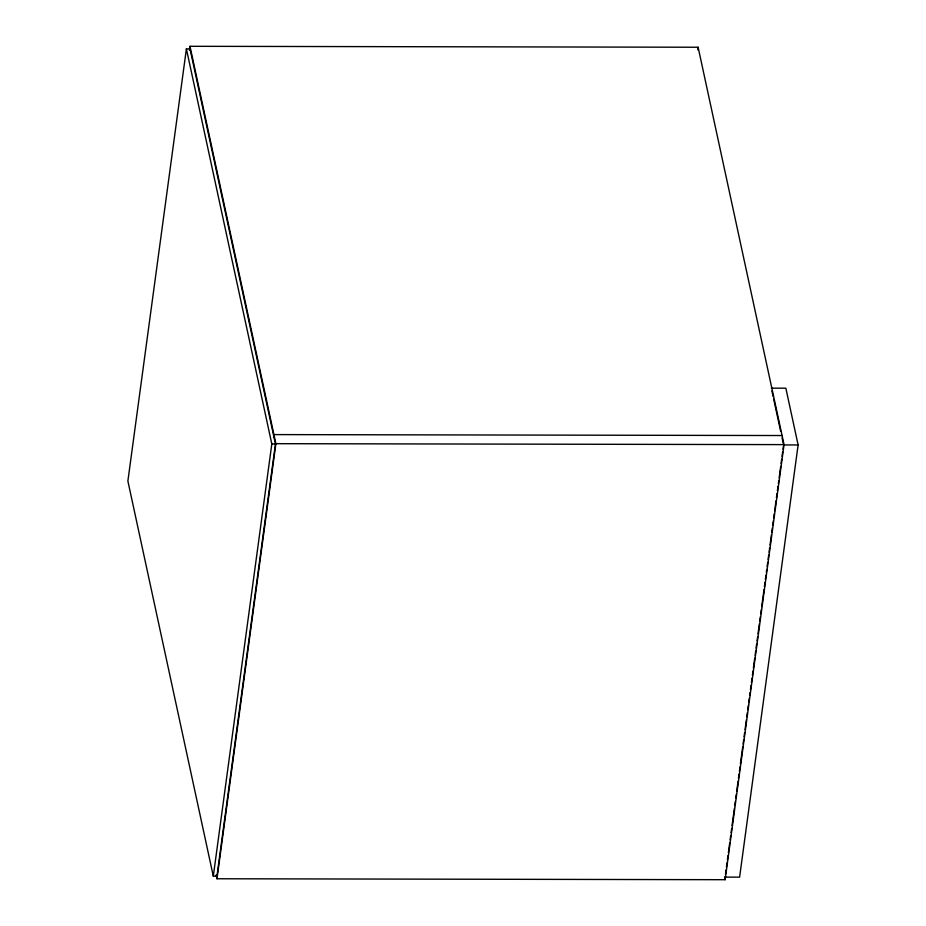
<?xml version="1.0" encoding="UTF-8"?>
<svg xmlns="http://www.w3.org/2000/svg" width="926" height="926" viewBox="0 0 926 926"><rect width="100%" height="100%" fill="white"/><g stroke="black" fill="none" stroke-linecap="round" stroke-linejoin="round"><path stroke-width="1.39" d="M186.392 48.881L127.881 481.057L213.304 876.17L216.939 876.181L275.45 443.994L190.027 48.881L186.392 48.881L271.816 443.994L213.304 876.17M189.448 50.166L189.98 46.3L698.123 47.238L784.044 444.619L725.139 879.7L216.985 878.762L216.14 874.873M273.54 437.466L273.934 434.595L782.076 435.533M216.985 878.762L275.89 443.681L189.98 46.3M697.776 49.819L698.123 47.238M725.475 874.248L726.053 869.954M726.447 867.095L727.026 862.8M727.408 859.941L727.986 855.647M728.38 852.788L729.734 842.764M730.128 839.905L730.707 835.611M731.089 832.752L731.679 828.457M732.061 825.598L734.387 808.421M734.769 805.562L735.36 801.268M735.742 798.409L736.32 794.114M736.714 791.255L738.068 781.231M738.45 778.372L739.041 774.078M739.423 771.219L740.001 766.925M740.395 764.054L742.721 746.888M743.103 744.029L743.682 739.735M744.076 736.865L744.654 732.582M745.048 729.711L746.402 719.699M746.784 716.84L747.363 712.545M747.757 709.675L748.335 705.38M748.729 702.521L749.308 698.227M749.69 695.368L750.083 692.509M750.465 689.638L751.044 685.356M751.437 682.485L752.016 678.191M752.41 675.332L752.988 671.037M753.37 668.178L754.736 658.166M755.118 655.295L755.697 651.001M756.091 648.142L756.669 643.848M757.051 640.989L757.642 636.694M758.024 633.835L759.378 623.811M759.771 620.952L760.35 616.658M760.732 613.799L761.322 609.505M761.704 606.646L764.031 589.468M764.413 586.609L765.003 582.315M765.385 579.456L765.964 575.162M766.358 572.291L766.74 569.432M767.133 566.573L767.712 562.279M768.105 559.42L768.684 555.125M769.066 552.266L769.645 547.972M770.038 545.101L771.393 535.089M771.786 532.23L772.365 527.936M772.747 525.077L773.337 520.782M773.719 517.912L774.298 513.617M774.692 510.758L776.046 500.746M776.428 497.875L777.018 493.593M777.4 490.722L777.979 486.428M778.372 483.569L778.754 480.71M779.148 477.851L780.699 466.403M781.081 463.532L781.66 459.238M782.053 456.379L782.632 452.085M783.014 449.226L783.408 446.367M771.323 388.168L785.85 388.191L798.119 444.955L739.608 877.142L725.081 877.119M275.89 443.681L784.044 444.619M271.816 443.994L275.45 443.994M783.604 444.931L798.119 444.955M771.925 390.934L773.117 396.467M773.719 399.245L780.606 431.088M782.1 438.01L783.303 443.542M724.572 877.107L725.139 879.7"/></g></svg>
